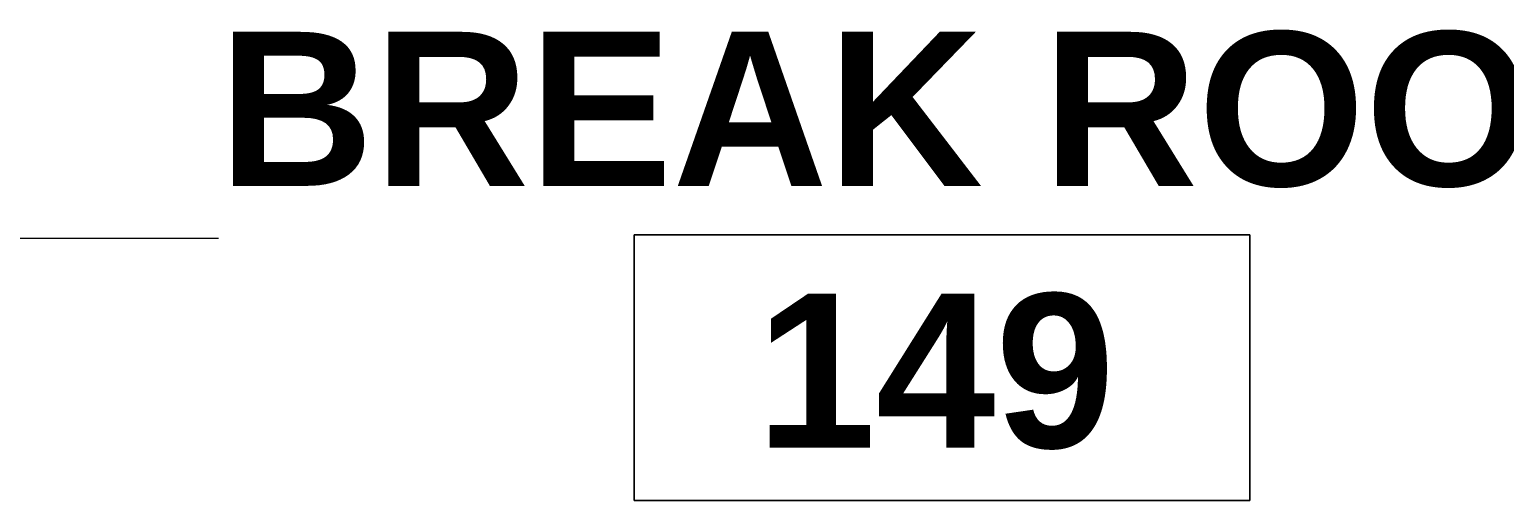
# Model space of a CAD drawing. Header units: inches. Extents: x 0 to 1865, y 0 to 1094.
# Drawn here: x 741.6 to 827.8, y 415.3 to 442.8 of the extents above; entities that cross this region are included whole.
import ezdxf

# ---------------------------------------------------------------- set-up
doc = ezdxf.new("R2010")
doc.units = ezdxf.units.IN
doc.header["$MEASUREMENT"] = 0
doc.layers.add('A-AREA-IDEN', color=2, linetype='Continuous', lineweight=9)
doc.styles.add('Swis721 Lt BT_B', font='', dxfattribs={"height": 9})
doc.styles.get('Swis721 Lt BT_B').set_extended_font_data('Swis721 Lt BT', bold=True)

# ---------------------------------------------------------------- blocks, each defined once
blk = doc.blocks.new('Room Tag - Room Name and Number-3379422-Level 05 POWER _ SIGNAL')
at = {"layer": 'A-AREA-IDEN'}
for p, q in [((-0.18806, -0.16357), (-0.18806, -0.00182)), ((-0.18806, -0.00182), (0.18694, -0.00182)), ((0.18694, -0.00182), (-0.18806, -0.00182)), ((-0.18806, -0.00182), (-0.18806, -0.16357)), ((0.18694, -0.00182), (0.18694, -0.16357)), ((0.18694, -0.16357), (0.18694, -0.00182)), ((0.18694, -0.16357), (-0.18806, -0.16357)), ((-0.18806, -0.16357), (0.18694, -0.16357))]:
    blk.add_line(p, q, dxfattribs=at)

msp = doc.modelspace()

# ---------------------------------------------------------------- linework, layer by layer
at = {"layer": 'A-AREA-IDEN'}
msp.add_line((697.494, 430.666), (752.634, 430.647), dxfattribs=at)

# ---------------------------------------------------------------- block references
at = {"layer": 'A-AREA-IDEN', "xscale": 95.99999999999994, "yscale": 95.99999999999994, "zscale": 95.99999999999994}
msp.add_blockref('Room Tag - Room Name and Number-3379422-Level 05 POWER _ SIGNAL', (794.992, 431.034), dxfattribs=at)

# ---------------------------------------------------------------- texts
at = {"layer": 'A-AREA-IDEN', "char_height": 9, "attachment_point": 1, "style": 'Swis721 Lt BT_B'}
for s, insert, width in [('BREAK ROOM', (752.634, 442.712), 102.414), ('149', (784.077, 427.413), 25.452)]:
    msp.add_mtext(s, dxfattribs=dict(at, insert=insert, width=width))

doc.saveas('drawing.dxf')
